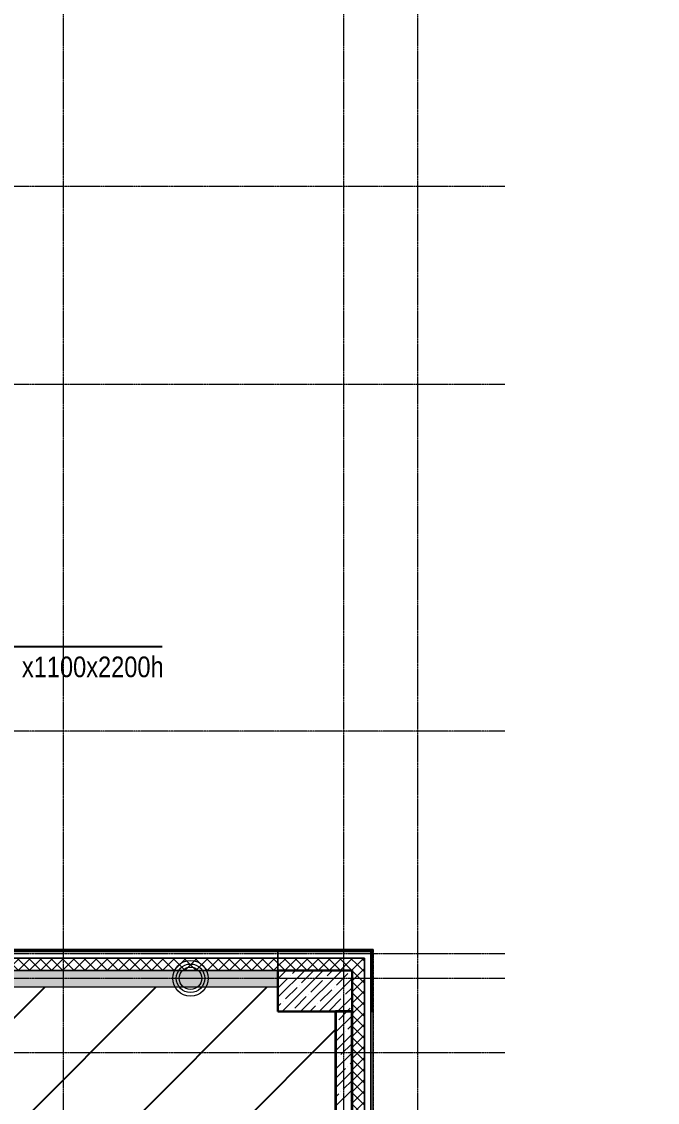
# Model space of a CAD drawing. Header units: millimetres. Extents: x 538266 to 1167394, y 114608 to 637157.
# Drawn here: x 852930 to 860642, y 147313 to 160413 of the extents above; entities that cross this region are included whole.
import ezdxf
from ezdxf.enums import TextEntityAlignment as Align

# ---------------------------------------------------------------- set-up
doc = ezdxf.new("R2010")
doc.units = ezdxf.units.MM
for name, pattern in [('CENTER2', [28.575, 19.05, -3.175, 3.175, -3.175]), ('DASHED', [19.05, 12.7, -6.35]), ('HIDDEN2', [4.7625, 3.175, -1.5875])]:
    doc.linetypes.add(name, pattern=pattern)
doc.layers.get('Defpoints').update_dxf_attribs({"color": 140})
doc.layers.add('АР_Делит', color=120, linetype='Continuous', lineweight=0, plot=False)
for name, color, linetype, lineweight in [('АР_Колонны', 70, 'Continuous', 30), ('АР_Отметка', 7, 'Continuous', 13), ('АР_Стены ЖБ', 7, 'Continuous', 35), ('АР_Стены ПЕНОблок', 52, 'Continuous', 20), ('АР_Тонкая', 254, 'Continuous', 5), ('АР_Утеплитель', 31, 'Continuous', 0), ('АР_Штриховка', 8, 'Continuous', 0)]:
    doc.layers.add(name, color=color, linetype=linetype, lineweight=lineweight)
doc.layers.add('РД_Оси_100', color=7, linetype='Continuous', lineweight=0, true_color=0x525252)
doc.layers.add('ФВ-5', color=7, linetype='Continuous')
doc.styles.add('style1', font='ARIALN.TTF')

# ---------------------------------------------------------------- blocks, each defined once
blk = doc.blocks.new('2_этаж')
at = {"layer": 'АР_Штриховка', "linetype": 'Continuous', "lineweight": 0, "true_color": 0x000000}
h = blk.add_hatch(dxfattribs=at)
h.set_pattern_fill('_U', color=18, style=0, pattern_type=0)
h.set_pattern_definition([(360, (602274.5291, 1e-08), (2e-13, 1), [])])
h.paths.add_polyline_path([(693329, 149168), (693304, 149143), (699674, 149143), (699674, 149168)], flags=0)
h = blk.add_hatch(dxfattribs=at)
h.set_pattern_fill('_U', color=18, angle=-360, style=0, pattern_type=0)
h.set_pattern_definition([(2e-12, (602274.5291, -2e-09), (-3e-14, 1), [])])
h.paths.add_polyline_path([(699674, 149168), (699674, 149143), (700804, 149143), (700829, 149168)], flags=0)
h = blk.add_hatch(dxfattribs=at)
h.set_pattern_fill('_U', color=18, angle=-360, style=0, pattern_type=0)
h.set_pattern_definition([(360, (602274.5291, 0), (4e-17, 1), [])])
h.paths.add_polyline_path([(700829, 149168), (700804, 149143), (700804, 148413), (700829, 148413)], flags=0)
h = blk.add_hatch(dxfattribs=at)
h.set_pattern_fill('ANSI37', color=18, scale=30, style=0)
h.set_pattern_definition([(45, (602274.53, 1e-08), (-67.35192, 67.35192), []), (135, (602274.53, 1e-08), (-67.35192, -67.35192), [])])
h.paths.add_polyline_path([(693224, 149063), (693074, 148913), (699674, 148913), (699674, 149063)], flags=0)
h = blk.add_hatch(dxfattribs=at)
h.set_pattern_fill('ANSI37', color=18, scale=30, angle=-360, style=0)
h.set_pattern_definition([(45, (602274.53, -2e-09), (-67.35192, 67.35192), []), (135, (602274.53, -2e-09), (-67.35192, -67.35192), [])])
h.paths.add_polyline_path([(699674, 149063), (699674, 148913), (700574, 148913), (700724, 149063)], flags=0)
h = blk.add_hatch(dxfattribs=at)
h.set_pattern_fill('ANSI37', color=18, scale=30, angle=-360, style=0)
h.set_pattern_definition([(45, (602274.53, 0), (-67.35192, 67.35192), []), (135, (602274.53, 0), (-67.35192, -67.35192), [])])
h.paths.add_polyline_path([(700724, 149063), (700574, 148913), (700574, 148413), (700724, 148413)], flags=0)
h = blk.add_hatch(dxfattribs=at)
h.set_pattern_fill('AR-CONC', color=18, style=0)
h.set_pattern_definition([(50, (602274.53, 1e-08), (182.18467, -15.93909), [19.05, -209.55]), (355, (602274.53, 1e-08), (-35.24342, 191.05685), [15.24, -167.64058]), (100.45144, (602289.71, -1.33), (146.94125, 175.11775), [16.19, -178.09024]), (46.1842, (602274.53, 50.8), (271.07904, -42.04233), [28.575, -314.325]), (96.63556, (602297.12, 47.3), (237.40413, 247.42612), [24.28502, -267.1356]), (351.18415, (602274.53, 50.8), (237.40413, 247.42612), [22.85997, -251.45973]), (21, (602299.93, 38.1), (151.61439, -102.2652), [19.05, -209.55]), (326, (602299.93, 38.1), (61.80203, 184.18797), [15.24, -167.64]), (71.45144, (602312.56, 29.58), (213.41642, 81.92277), [16.19, -178.08994]), (37.5, (602274.53, 1e-08), (3.088603, 84.55504), [0, -165.608, 0, -170.18, 0, -168.275]), (7.5, (602274.53, 1e-08), (66.819663, 100.180575), [0, -97.028, 0, -161.798, 0, -64.135]), (327.5, (602217.89, 1e-08), (135.590595, -5.728744), [0, -63.5, 0, -198.12, 0, -262.89]), (317.5, (602192.49, 1e-08), (148.12918, 25.42649), [0, -82.55, 0, -131.572, 0, -186.69])])
h.paths.add_polyline_path([(693074, 148913), (693074, 148713), (699674, 148713), (699674, 148913)], flags=0)
h = blk.add_hatch(dxfattribs=at)
h.set_pattern_fill('ANSI37', color=18, scale=30, angle=-360, style=0)
h.set_pattern_definition([(45, (602274.53, 0), (-67.35192, 67.35192), []), (135, (602274.53, 0), (-67.35192, -67.35192), [])])
h.paths.add_polyline_path([(700724, 148413), (700574, 148413), (700574, 135813), (700724, 135663)], flags=0)
h = blk.add_hatch(dxfattribs=at)
h.set_pattern_fill('_U', color=18, angle=-360, style=0, pattern_type=0)
h.set_pattern_definition([(7e-12, (602274.5291, 0), (4e-17, 1), [])])
h.paths.add_polyline_path([(700829, 148413), (700804, 148413), (700804, 135583), (700829, 135558)], flags=0)
at = {"layer": 'АР_Делит', "color": 18, "true_color": 0x000000}
for radius in [216, 173, 136]:
    blk.add_circle((698615, 148817), radius, dxfattribs=at)
at = {"layer": 'АР_Колонны', "color": 18, "linetype": 'HIDDEN2', "lineweight": 25, "true_color": 0x000000}
for p, q in [((699674, 148913), (700574, 148913)), ((699674, 148413), (699674, 148913)), ((700574, 148913), (700574, 148413)), ((700574, 148413), (699674, 148413))]:
    blk.add_line(p, q, dxfattribs=at)
at = {"layer": 'АР_Колонны', "color": 18, "linetype": 'Continuous', "lineweight": 15, "true_color": 0x000000}
for p, q in [((699674, 148913), (699674, 148413)), ((700574, 148913), (699674, 148913)), ((700574, 148913), (699674, 148913)), ((699674, 148913), (699674, 148413)), ((700574, 148413), (700574, 148913)), ((700574, 148413), (700574, 148913)), ((699674, 148413), (700574, 148413)), ((699674, 148413), (700574, 148413))]:
    blk.add_line(p, q, dxfattribs=at)
at = {"layer": 'АР_Отметка', "color": 18, "linetype": 'ByBlock', "lineweight": -2, "true_color": 0x000000}
blk.add_line((694896, 152840), (698270, 152840), dxfattribs=at)
at = {"layer": 'АР_Стены ЖБ', "color": 18, "linetype": 'Continuous', "lineweight": 30, "true_color": 0x000000}
for p, q in [((700574, 148913), (699674, 148913)), ((699674, 148913), (699674, 148413)), ((700574, 148413), (700574, 148913)), ((699674, 148413), (700574, 148413))]:
    blk.add_line(p, q, dxfattribs=at)
at = {"layer": 'АР_Стены ЖБ', "color": 18, "linetype": 'Continuous', "lineweight": 35, "true_color": 0x000000}
for p, q in [((700574, 148413), (700374, 148413)), ((700374, 148413), (700374, 144113)), ((700574, 144113), (700574, 148413))]:
    blk.add_line(p, q, dxfattribs=at)
at = {"layer": 'АР_Стены ПЕНОблок', "color": 18, "linetype": 'Continuous', "lineweight": 20, "true_color": 0x000000}
for p, q in [((699674, 148913), (693074, 148913)), ((699674, 148713), (699674, 148913)), ((693074, 148713), (699674, 148713))]:
    blk.add_line(p, q, dxfattribs=at)
at = {"layer": 'АР_Тонкая', "color": 18, "linetype": 'Continuous', "lineweight": 5, "true_color": 0x000000}
for p, q in [((699674, 149143), (693304, 149143)), ((693304, 149143), (699674, 149143)), ((699674, 149168), (693329, 149168)), ((699674, 149143), (699674, 149168)), ((699674, 149168), (699674, 149143)), ((700829, 149168), (699674, 149168)), ((699674, 149063), (699674, 149143)), ((699674, 149143), (699674, 149063)), ((700804, 149143), (699674, 149143)), ((699674, 149143), (700804, 149143)), ((700804, 148413), (700804, 149143)), ((700804, 149143), (700804, 148413)), ((700829, 148413), (700829, 149168)), ((693224, 149063), (699674, 149063)), ((699674, 149063), (700724, 149063)), ((700724, 149063), (700724, 148413)), ((700724, 148413), (700724, 135663)), ((700804, 135583), (700804, 148413)), ((700804, 148413), (700804, 135583)), ((700829, 135558), (700829, 148413))]:
    blk.add_line(p, q, dxfattribs=at)
at = {"layer": 'АР_Утеплитель', "color": 18, "linetype": 'Continuous', "lineweight": 0, "true_color": 0x000000}
for p, q in [((699674, 149063), (693224, 149063)), ((699674, 148913), (699674, 149063)), ((699674, 149063), (699674, 148913)), ((700724, 149063), (699674, 149063)), ((700724, 148413), (700724, 149063)), ((693074, 148913), (699674, 148913)), ((699674, 148913), (700574, 148913)), ((700574, 148913), (700574, 148413)), ((700574, 148413), (700574, 135813)), ((700724, 135663), (700724, 148413))]:
    blk.add_line(p, q, dxfattribs=at)
at = {"layer": 'АР_Штриховка', "color": 18, "linetype": 'Continuous', "lineweight": 5, "true_color": 0x000000}
for p, q in [((699674, 148811), (699776, 148913)), ((699674, 148587), (700000, 148913)), ((699674, 148699), (699794, 148820)), ((699725, 148413), (700225, 148913)), ((699823, 148848), (699823, 148848)), ((699851, 148876), (699888, 148913)), ((699949, 148413), (700449, 148913)), ((699963, 148764), (700103, 148904)), ((700244, 148820), (700244, 148820)), ((700272, 148848), (700337, 148913)), ((700384, 148735), (700524, 148876)), ((700552, 148904), (700552, 148904)), ((699766, 148567), (699907, 148707)), ((699935, 148735), (699935, 148735)), ((700075, 148651), (700215, 148792)), ((700174, 148413), (700574, 148813)), ((700356, 148707), (700356, 148707)), ((700496, 148623), (700574, 148701)), ((699879, 148455), (700019, 148595)), ((700047, 148623), (700047, 148623)), ((700187, 148539), (700328, 148679)), ((700300, 148427), (700440, 148567)), ((700398, 148413), (700574, 148588)), ((700468, 148595), (700468, 148595)), ((699674, 148474), (699710, 148511)), ((699738, 148539), (699738, 148539)), ((699851, 148427), (699851, 148427)), ((700062, 148413), (700131, 148483)), ((700159, 148511), (700159, 148511)), ((700511, 148413), (700552, 148455)), ((700374, 148388), (700398, 148413)), ((700374, 148164), (700574, 148364)), ((700412, 148315), (700511, 148413)), ((700384, 148286), (700384, 148286)), ((700496, 148174), (700496, 148174)), ((700524, 148202), (700574, 148252)), ((700374, 148052), (700468, 148146)), ((700374, 147939), (700574, 148139)), ((700374, 147715), (700574, 147915)), ((700440, 147894), (700574, 148027)), ((700374, 147827), (700384, 147837)), ((700412, 147866), (700412, 147866)), ((700552, 147781), (700574, 147803)), ((700374, 147603), (700496, 147725)), ((700374, 147490), (700574, 147690)), ((700524, 147753), (700524, 147753)), ((700468, 147473), (700574, 147578)), ((700374, 147266), (700574, 147466)), ((700374, 147378), (700412, 147417)), ((700440, 147445), (700440, 147445)), ((700552, 147332), (700552, 147332))]:
    blk.add_line(p, q, dxfattribs=at)
at = {"layer": 'Defpoints', "color": 18, "true_color": 0x000000, "style": 'style1'}
for p in [(677971, 219836), (678101, 211681)]:
    blk.add_attdef('АР-ПОМЕЩЕНИЕ:НАИМЕНОВАНИЕ', text='', height=100, dxfattribs=at).set_placement(p, align=Align.MIDDLE)
at = {"layer": 'АР_Отметка', "color": 18, "true_color": 0x000000, "style": 'style1'}
for s, p in [('х', (696570, 152467)), ('1100', (696713, 152467)), ('х', (697350, 152467)), ('2200h', (697493, 152467))]:
    blk.add_text(s, height=250, rotation=0, dxfattribs=at).set_placement(p)
blk = doc.blocks.new('СОШ_2200_АР_ОСИ_М100_28.05.24')
at = {"layer": 'АР_Делит', "color": 251, "linetype": 'DASHED', "true_color": 0x636466}
blk.add_lwpolyline([(114955, 135155), (114955, -355), (93595.036, -355), (93595.036, 13855), (94145, 13855), (94145, 68320), (66055, 68320), (66055, 13857.73), (83455, 13857.73), (83455, -355), (45245, -355), (45245, 13145), (44695, 13145), (44695, 26755), (45245, 26755), (45245, 68320), (20455, 68320), (20455, 26755), (27955, 26755), (27955, 13145), (-355, 13145), (-355, 100855)], dxfattribs=at)
at = {"layer": 'РД_Оси_100', "color": 251, "linetype": 'CENTER2', "true_color": 0x636466}
for p, q in [((24200, -6155), (24200, 139938.679)), ((27600, -6155), (27600, 139938.679)), ((29555, 36000), (-5954.958, 36000)), ((29555, 33600), (-5954.958, 33600)), ((29555, 29400), (-5954.958, 29400))]:
    blk.add_line(p, q, dxfattribs=at)
for points in [[(28500, -6155), (28500, 139938.679)], [(29555, 26700), (-5454.958, 26700), (-5954.958, 26850)], [(29555, 26400), (-5454.958, 26400), (-5954.958, 26250)], [(29555, 25500), (-5954.958, 25500)]]:
    blk.add_lwpolyline(points, dxfattribs=at)

msp = doc.modelspace()

# ---------------------------------------------------------------- hatches: boundary and pattern name
at = {"layer": 'ФВ-5'}
h = msp.add_hatch(dxfattribs=at)
h.set_pattern_fill('ANSI31', color=3, scale=300)
h.paths.add_polyline_path([(856938, 141853), (856718, 141633), (856718, 141594), (856418, 141594), (856418, 142494), (856718, 142494), (856718, 142082), (856938, 142302), (856938, 143613), (856038, 143613), (856038, 143603), (853264, 143603, -0.558775), (852896, 143603), (851388, 143603, -0.414214), (851688, 143303, -1), (851088, 143303, -0.414214), (851388, 143603), (850280, 143603, -0.558775), (849912, 143603), (849138, 143603), (848238, 143603), (847308, 143603), (847308, 143383), (846938, 143383), (846938, 143453), (846938, 143603), (846438, 143603), (846438, 142703), (846738, 142703), (846738, 142583), (846318, 142583), (846318, 143603), (845838, 143603), (842358, 143603), (842358, 143383), (842068, 143383), (842068, 143603), (841438, 143603), (839883, 143603, -0.333315), (840099, 143315, -1), (839499, 143315, -0.333315), (839715, 143603), (838680, 143603, -0.558775), (838312, 143603), (837508, 143603), (837508, 143383), (837138, 143383), (837138, 141363), (837148, 141363), (837148, 140163), (837138, 136013), (837202, 136013, -0.618518), (837589, 136013), (840886, 136013, -0.618518), (841273, 136013), (841438, 136013), (841438, 136033), (842314, 136033, -0.582347), (842689, 136013), (843586, 136013, -0.618518), (843973, 136013), (844402, 136013, -0.618518), (844789, 136013), (845838, 136013), (845838, 136033), (847038, 136033), (848238, 136031), (848238, 136033), (849138, 136033), (850196, 136030, -0.587964), (850573, 136013), (851002, 136013, -0.618518), (851389, 136013), (852286, 136013, -0.618518), (852673, 136013), (853102, 136013, -0.618518), (853489, 136013), (855286, 136013, -0.618518), (855673, 136013), (856037, 136013), (856038, 136014), (856038, 136313), (856786, 136313), (856938, 136465)])
h.paths.add_polyline_path([(851418, 140993), (851968, 140993, -1), (851968, 140393), (851418, 140393, -1)], flags=16)
h.paths.add_polyline_path([(847058, 139675, -1), (846625, 139675, -1)], flags=16)
h.paths.add_polyline_path([(847014, 139675, -1), (846668, 139675, -1)], flags=0)
h.paths.add_polyline_path([(846977, 139675, -1), (846705, 139675, -1)], flags=0)
h.paths.add_polyline_path([(846738, 141603), (846438, 141603), (846438, 142503), (846738, 142503)], flags=16)
h.paths.add_polyline_path([(844344, 140389), (843794, 140389, -1), (843794, 140989), (844344, 140989, -1)], flags=16)
h.paths.add_polyline_path([(836345, 144457, -0.893187), (836938, 144525), (836938, 145103), (835938, 145103), (833188, 145103, -0.582884), (832812, 145103), (829358, 145103), (829358, 144737, -0.255743), (829458, 144555, -0.284268), (829338, 144362), (829338, 141213), (829358, 141213), (829358, 140313), (829351, 139257, -0.265015), (829458, 139071, -0.284268), (829338, 138878), (829338, 138449, -0.284268), (829458, 138255, -0.284268), (829338, 138062), (829338, 137013), (829358, 137013), (829358, 136033), (835938, 136033), (836938, 136033), (836938, 139613), (836628, 139613), (836628, 140513), (836928, 140513), (836928, 140893), (836508, 140893), (836508, 142033), (836938, 142033), (836938, 143618, -0.284268), (836818, 143811, -0.284268), (836938, 144005), (836938, 144390, -0.893187)])
h.paths.add_polyline_path([(840538, 148013), (840538, 150213), (840538, 150413), (840538, 151713), (840538, 156113), (841188, 156113), (841188, 156333), (841428, 156333), (841428, 156683, -0.270169), (841318, 156871, -0.270169), (841428, 157060), (841428, 158017, -0.270169), (841318, 158205, -0.270169), (841428, 158393), (841428, 158493), (840858, 158493), (840858, 158718), (840583, 159195), (840604, 159207), (840605, 159207, -0.120105), (840858, 159268), (840858, 159293), (840858, 159438), (840583, 159915), (840604, 159927), (840605, 159927, -0.120105), (840858, 159988), (840858, 160013), (840858, 161103), (840440, 161103, -0.594367), (840060, 161103), (838657, 161080, -0.414214), (838957, 160780, -1), (838357, 160780, -0.414214), (838657, 161080), (838352, 161096, -0.581306), (837976, 161103), (837868, 161103), (837868, 159543), (837868, 158590), (837148, 158590), (837148, 157813), (837148, 157743, -0.270169), (837258, 157555, -0.270169), (837148, 157367), (837148, 155699, -0.910455), (837743, 155644, -0.910455), (837148, 155588), (837148, 154760, -0.270169), (837258, 154571, -0.270169), (837148, 154383), (837148, 154113), (837148, 153213), (837148, 149223), (837138, 149003), (835938, 149003), (829358, 149003), (829358, 148637, -0.255743), (829458, 148455, -0.284268), (829338, 148262), (829338, 146165, -0.284268), (829458, 145971, -0.255743), (829358, 145789), (829358, 145693), (829578, 145693), (829578, 145323), (832816, 145323, -0.558775), (833184, 145323), (835938, 145323), (835938, 145603), (837138, 145603), (837138, 145290), (837138, 145290), (837138, 145103), (837138, 144001, -0.259982), (837250, 143823), (838308, 143823, -0.582884), (838684, 143823), (841438, 143823), (841439, 143823), (842338, 143823), (845838, 143823), (847038, 143823), (848238, 143823), (849138, 143823), (849908, 143823, -0.582884), (850284, 143823), (852892, 143823, -0.582884), (853268, 143823), (855158, 143823), (855158, 144113), (855783, 144113), (856038, 144113), (856038, 144113), (856728, 144113), (856738, 144123), (856738, 148413), (856038, 148413), (856038, 148713), (855170, 148713, -0.594367), (854790, 148713), (851786, 148713, -0.32294), (851558, 148604), (851558, 147814), (851243, 147814), (850767, 147539), (850754, 147560), (850755, 147561, -0.120105), (850693, 147814), (850668, 147814), (850523, 147814), (850047, 147538), (850034, 147560), (850035, 147560, -0.120105), (849973, 147813), (849948, 147813), (849638, 147813), (849438, 147813), (849238, 147813), (847538, 147813), (840538, 147813)])
h.paths.add_polyline_path([(836928, 154113), (836928, 154387, -0.260437), (836825, 154571, -0.260437), (836928, 154756), (836928, 157371, -0.260437), (836825, 157555, -0.260437), (836928, 157739), (836928, 157813), (836928, 158313), (833193, 158313, -0.618224), (832806, 158313), (829578, 158313), (829578, 157743), (829338, 157743), (829338, 157649, -0.284268), (829458, 157455, -0.284268), (829338, 157262), (829338, 154113), (829358, 154113), (829358, 153213), (829357, 152154, -0.25765), (829458, 151971, -0.284268), (829338, 151778), (829338, 151349, -0.284268), (829458, 151155, -0.284268), (829338, 150962), (829338, 150065, -0.284268), (829458, 149871, -0.255743), (829358, 149689), (829358, 149223), (834728, 149223), (834728, 149523), (835628, 149523), (835628, 149223), (835708, 149223), (835708, 149643), (836928, 149643), (836928, 153213)], flags=17)

# ---------------------------------------------------------------- block references
msp.add_blockref('2_этаж', (156364, 0))
at = {"layer": 'РД_Оси_100'}
msp.add_blockref('СОШ_2200_АР_ОСИ_М100_28.05.24', (829238, 122413), dxfattribs=at)

doc.saveas('drawing.dxf')
